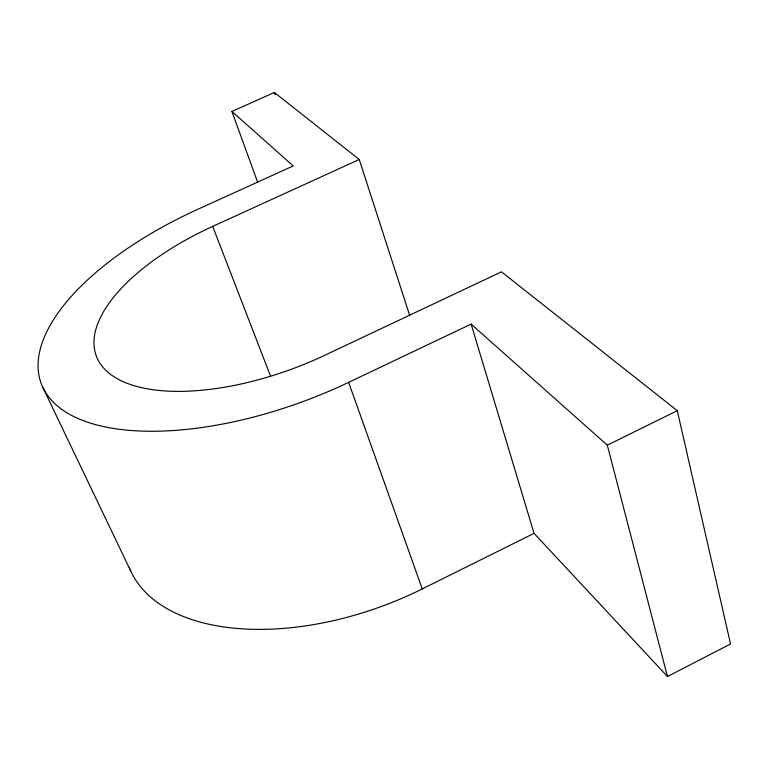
<?xml version="1.0" encoding="UTF-8"?>
<svg xmlns="http://www.w3.org/2000/svg" width="769" height="769" viewBox="0 0 769 769"><rect width="100%" height="100%" fill="white"/><g stroke="black" fill="none" stroke-linecap="round" stroke-linejoin="round"><path stroke-width="1.15" d="M359.248 159.491L274.389 92.463L231.911 111.457L293.21 165.95L197.796 209.303A243.465 109.083 -20.7 0 0 50.667 399.322A243.465 109.083 -20.7 0 0 348.645 382.366L471.118 324.105L534.042 533.34L667.473 676.537L730.55 643.97L677.278 410.694L501.455 271.822L324.96 355.191A181.878 81.178 -20.7 0 1 103.306 367.649A181.878 81.178 -20.7 0 1 212.696 226.394L359.248 159.491L409.646 315.3M129.298 567.705A225.653 126.251 -20.5 0 0 422.258 588.929L534.042 533.34M471.118 324.105L607.308 445.164L677.278 410.694M42.506 386.759L130.701 570.963M212.696 226.394L270.467 375.916M231.911 111.457L257.74 182.503M348.645 382.366L422.258 588.929M274.389 92.463L275.167 94.731M607.308 445.164L667.473 676.537"/></g></svg>
